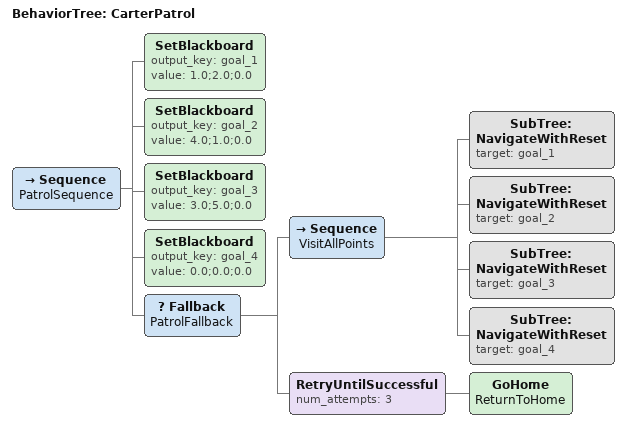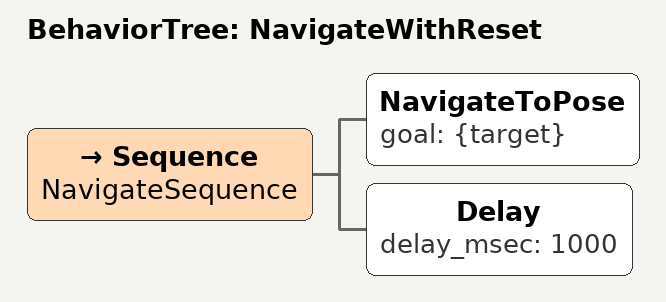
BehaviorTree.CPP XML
<root main_tree_to_execute="CarterPatrol">
  <BehaviorTree ID="CarterPatrol">
    <Sequence name="PatrolSequence">
      <SetBlackboard output_key="goal_1" value="1.0;2.0;0.0"/>
      <SetBlackboard output_key="goal_2" value="4.0;1.0;0.0"/>
      <SetBlackboard output_key="goal_3" value="3.0;5.0;0.0"/>
      <SetBlackboard output_key="goal_4" value="0.0;0.0;0.0"/>

      <Fallback name="PatrolFallback">
        <Sequence name="VisitAllPoints">
          <SubTree ID="NavigateWithReset" target="goal_1"/>
          <SubTree ID="NavigateWithReset" target="goal_2"/>
          <SubTree ID="NavigateWithReset" target="goal_3"/>
          <SubTree ID="NavigateWithReset" target="goal_4"/>
        </Sequence>
        <RetryUntilSuccessful num_attempts="3">
          <GoHome name="ReturnToHome"/>
        </RetryUntilSuccessful>
      </Fallback>
    </Sequence>
  </BehaviorTree>

  <BehaviorTree ID="NavigateWithReset">
    <Sequence name="NavigateSequence">
      <NavigateToPose goal="{target}"/>
      <Delay delay_msec="1000"/>
    </Sequence>
  </BehaviorTree>
</root>
